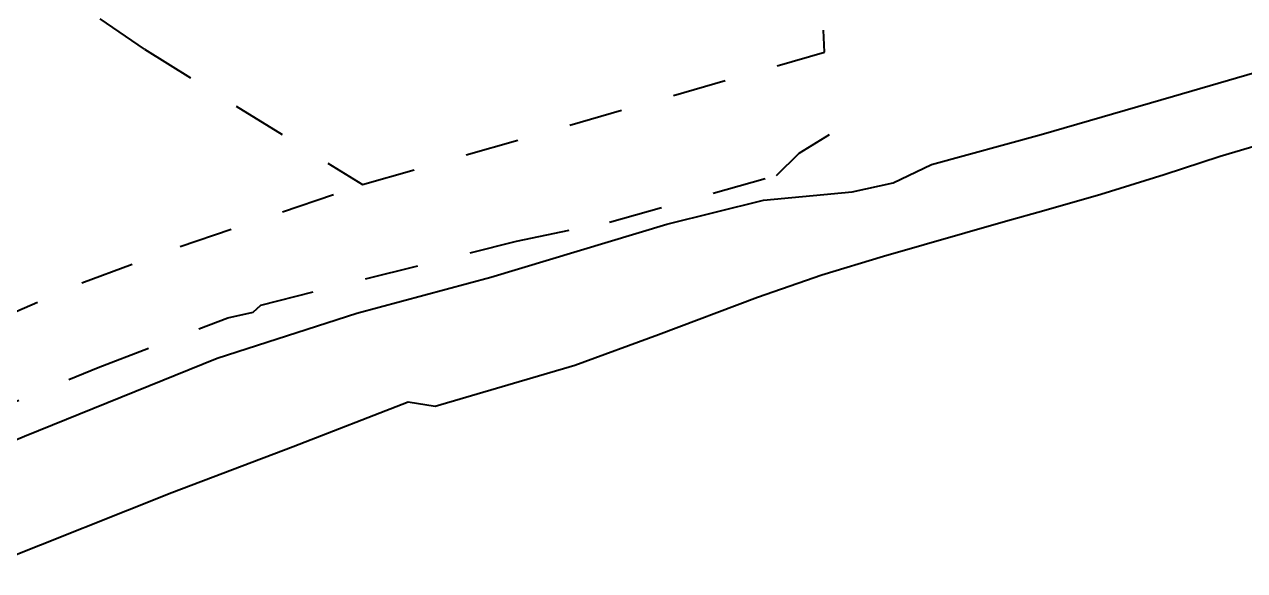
# Model space of a CAD drawing. Header units: metres. Extents: x 625987 to 635197, y 3048449 to 3066446.
# Drawn here: x 634632.352 to 634634.615, y 3063193.611 to 3063194.623 of the extents above; entities that cross this region are included whole.
import ezdxf

# ---------------------------------------------------------------- set-up
doc = ezdxf.new("R2010")
doc.units = ezdxf.units.M
doc.linetypes.add('DASHED', pattern=[0.75, 0.5, -0.25])
doc.layers.add('C-FENC-AIRF-SECU', color=253, linetype='DASHED', lineweight=0)
doc.layers.add('C-ROAD-LAND', color=253, linetype='Continuous', lineweight=9)

msp = doc.modelspace()

# ---------------------------------------------------------------- linework, layer by layer
at = {"layer": 'C-FENC-AIRF-SECU', "lineweight": 40, "ltscale": 0.2}
for p, q in [((634633.8032, 3063195.212, 24568986.0801), (634633.8354, 3063194.5715, 24568986.0801)), ((634633.8032, 3063195.212, 24568986.0801), (634633.8354, 3063194.5715, 24568986.0801)), ((634632.5747, 3063194.577, 24568986.0801), (634631.7836, 3063195.1144, 24568986.0801)), ((634632.5747, 3063194.577, 24568986.0801), (634631.7836, 3063195.1144, 24568986.0801)), ((634632.5747, 3063194.577, 24568986.0801), (634632.9789, 3063194.3265, 24568986.0801)), ((634632.5747, 3063194.577, 24568986.0801), (634632.9789, 3063194.3265, 24568986.0801)), ((634632.9787, 3063194.3264, 24568986.0801), (634633.8356, 3063194.5716, 24568986.0801)), ((634632.9787, 3063194.3264, 24568986.0801), (634633.8356, 3063194.5716, 24568986.0801)), ((634633.7889, 3063194.3845, 24568986.0801), (634633.8452, 3063194.4191, 24568986.0801)), ((634633.7889, 3063194.3845, 24568986.0801), (634633.8452, 3063194.4191, 24568986.0801)), ((634633.7468, 3063194.3434, 24568986.0801), (634633.7889, 3063194.3845, 24568986.0801)), ((634633.7468, 3063194.3434, 24568986.0801), (634633.7889, 3063194.3845, 24568986.0801)), ((634633.4369, 3063194.2568, 24568986.0801), (634633.7468, 3063194.3434, 24568986.0801)), ((634633.4369, 3063194.2568, 24568986.0801), (634633.7468, 3063194.3434, 24568986.0801)), ((634632.6408, 3063194.2119, 24568986.0801), (634632.9789, 3063194.3265, 24568986.0801)), ((634632.6408, 3063194.2119, 24568986.0801), (634632.9789, 3063194.3265, 24568986.0801)), ((634633.2643, 3063194.2216, 24568986.0801), (634633.4369, 3063194.2568, 24568986.0801)), ((634633.2643, 3063194.2216, 24568986.0801), (634633.4369, 3063194.2568, 24568986.0801)), ((634632.7904, 3063194.1032, 24568986.0801), (634633.2643, 3063194.2216, 24568986.0801)), ((634632.7904, 3063194.1032, 24568986.0801), (634633.2643, 3063194.2216, 24568986.0801)), ((634632.458, 3063194.1442, 24568986.0801), (634632.6408, 3063194.2119, 24568986.0801)), ((634632.458, 3063194.1442, 24568986.0801), (634632.6408, 3063194.2119, 24568986.0801)), ((634632.1007, 3063193.9885, 24568986.0801), (634632.458, 3063194.1442, 24568986.0801)), ((634632.1007, 3063193.9885, 24568986.0801), (634632.458, 3063194.1442, 24568986.0801)), ((634632.7288, 3063194.0792, 24568986.0801), (634632.776, 3063194.0898, 24568986.0801)), ((634632.7288, 3063194.0792, 24568986.0801), (634632.776, 3063194.0898, 24568986.0801)), ((634632.776, 3063194.0898, 24568986.0801), (634632.7904, 3063194.1032, 24568986.0801)), ((634632.776, 3063194.0898, 24568986.0801), (634632.7904, 3063194.1032, 24568986.0801)), ((634632.4884, 3063193.9875, 24568986.0801), (634632.7288, 3063194.0792, 24568986.0801)), ((634632.4884, 3063193.9875, 24568986.0801), (634632.7288, 3063194.0792, 24568986.0801)), ((634632.249, 3063193.889, 24568986.0801), (634632.4884, 3063193.9875, 24568986.0801)), ((634632.249, 3063193.889, 24568986.0801), (634632.4884, 3063193.9875, 24568986.0801))]:
    msp.add_line(p, q, dxfattribs=at)
at = {"layer": 'C-ROAD-LAND', "lineweight": 40}
for p, q in [((634634.483, 3063194.49, 24568986.0801), (634634.9203, 3063194.6179, 24568986.0801)), ((634634.483, 3063194.49, 24568986.0801), (634634.9203, 3063194.6179, 24568986.0801)), ((634634.2378, 3063194.4194, 24568986.0801), (634634.483, 3063194.49, 24568986.0801)), ((634634.2378, 3063194.4194, 24568986.0801), (634634.483, 3063194.49, 24568986.0801)), ((634634.8583, 3063194.4628, 24568986.0801), (634634.5696, 3063194.3786, 24568986.0801)), ((634634.8583, 3063194.4628, 24568986.0801), (634634.5696, 3063194.3786, 24568986.0801)), ((634634.0346, 3063194.3633, 24568986.0801), (634634.2378, 3063194.4194, 24568986.0801)), ((634634.0346, 3063194.3633, 24568986.0801), (634634.2378, 3063194.4194, 24568986.0801)), ((634634.5696, 3063194.3786, 24568986.0801), (634634.4656, 3063194.3447, 24568986.0801)), ((634634.5696, 3063194.3786, 24568986.0801), (634634.4656, 3063194.3447, 24568986.0801)), ((634633.9629, 3063194.3295, 24568986.0801), (634634.0346, 3063194.3633, 24568986.0801)), ((634633.9629, 3063194.3295, 24568986.0801), (634634.0346, 3063194.3633, 24568986.0801)), ((634634.4656, 3063194.3447, 24568986.0801), (634634.3483, 3063194.3079, 24568986.0801)), ((634634.4656, 3063194.3447, 24568986.0801), (634634.3483, 3063194.3079, 24568986.0801)), ((634633.7225, 3063194.2973, 24568986.0801), (634633.8871, 3063194.3128, 24568986.0801)), ((634633.7225, 3063194.2973, 24568986.0801), (634633.8871, 3063194.3128, 24568986.0801)), ((634633.8871, 3063194.3128, 24568986.0801), (634633.9629, 3063194.3295, 24568986.0801)), ((634633.8871, 3063194.3128, 24568986.0801), (634633.9629, 3063194.3295, 24568986.0801)), ((634633.8871, 3063194.3128, 24568986.0801), (634633.8871, 3063194.3128, 24568986.0801)), ((634633.8871, 3063194.3128, 24568986.0801), (634633.8871, 3063194.3128, 24568986.0801)), ((634633.5433, 3063194.2527, 24568986.0801), (634633.7225, 3063194.2973, 24568986.0801)), ((634633.5433, 3063194.2527, 24568986.0801), (634633.7225, 3063194.2973, 24568986.0801)), ((634634.3483, 3063194.3079, 24568986.0801), (634634.2425, 3063194.278, 24568986.0801)), ((634634.3483, 3063194.3079, 24568986.0801), (634634.2425, 3063194.278, 24568986.0801)), ((634634.2425, 3063194.278, 24568986.0801), (634634.1714, 3063194.2579, 24568986.0801)), ((634634.2425, 3063194.278, 24568986.0801), (634634.1714, 3063194.2579, 24568986.0801)), ((634633.2171, 3063194.1551, 24568986.0801), (634633.5433, 3063194.2527, 24568986.0801)), ((634633.2171, 3063194.1551, 24568986.0801), (634633.5433, 3063194.2527, 24568986.0801)), ((634634.1714, 3063194.2579, 24568986.0801), (634633.9451, 3063194.193, 24568986.0801)), ((634634.1714, 3063194.2579, 24568986.0801), (634633.9451, 3063194.193, 24568986.0801)), ((634633.9451, 3063194.193, 24568986.0801), (634633.8311, 3063194.1588, 24568986.0801)), ((634633.9451, 3063194.193, 24568986.0801), (634633.8311, 3063194.1588, 24568986.0801)), ((634632.9685, 3063194.0878, 24568986.0801), (634633.2171, 3063194.1551, 24568986.0801)), ((634632.9685, 3063194.0878, 24568986.0801), (634633.2171, 3063194.1551, 24568986.0801)), ((634633.8311, 3063194.1588, 24568986.0801), (634633.7114, 3063194.1173, 24568986.0801)), ((634633.8311, 3063194.1588, 24568986.0801), (634633.7114, 3063194.1173, 24568986.0801)), ((634633.7114, 3063194.1173, 24568986.0801), (634633.528, 3063194.0481, 24568986.0801)), ((634633.7114, 3063194.1173, 24568986.0801), (634633.528, 3063194.0481, 24568986.0801)), ((634632.7094, 3063194.0045, 24568986.0801), (634632.9685, 3063194.0878, 24568986.0801)), ((634632.7094, 3063194.0045, 24568986.0801), (634632.9685, 3063194.0878, 24568986.0801)), ((634633.528, 3063194.0481, 24568986.0801), (634633.373, 3063193.9909, 24568986.0801)), ((634633.528, 3063194.0481, 24568986.0801), (634633.373, 3063193.9909, 24568986.0801)), ((634632.3522, 3063193.8599, 24568986.0801), (634632.7094, 3063194.0045, 24568986.0801)), ((634632.3522, 3063193.8599, 24568986.0801), (634632.7094, 3063194.0045, 24568986.0801)), ((634633.373, 3063193.9909, 24568986.0801), (634633.1137, 3063193.9154, 24568986.0801)), ((634633.373, 3063193.9909, 24568986.0801), (634633.1137, 3063193.9154, 24568986.0801)), ((634633.0636, 3063193.9231, 24568986.0801), (634632.8505, 3063193.8402, 24568986.0801)), ((634633.0636, 3063193.9231, 24568986.0801), (634632.8505, 3063193.8402, 24568986.0801)), ((634633.1137, 3063193.9154, 24568986.0801), (634633.0636, 3063193.9231, 24568986.0801)), ((634633.1137, 3063193.9154, 24568986.0801), (634633.0636, 3063193.9231, 24568986.0801)), ((634632.1304, 3063193.7676, 24568986.0801), (634632.3522, 3063193.8599, 24568986.0801)), ((634632.1304, 3063193.7676, 24568986.0801), (634632.3522, 3063193.8599, 24568986.0801)), ((634632.8505, 3063193.8402, 24568986.0801), (634632.6251, 3063193.7555, 24568986.0801)), ((634632.8505, 3063193.8402, 24568986.0801), (634632.6251, 3063193.7555, 24568986.0801)), ((634632.6251, 3063193.7555, 24568986.0801), (634632.2636, 3063193.6112, 24568986.0801)), ((634632.6251, 3063193.7555, 24568986.0801), (634632.2636, 3063193.6112, 24568986.0801))]:
    msp.add_line(p, q, dxfattribs=at)

doc.saveas('drawing.dxf')
